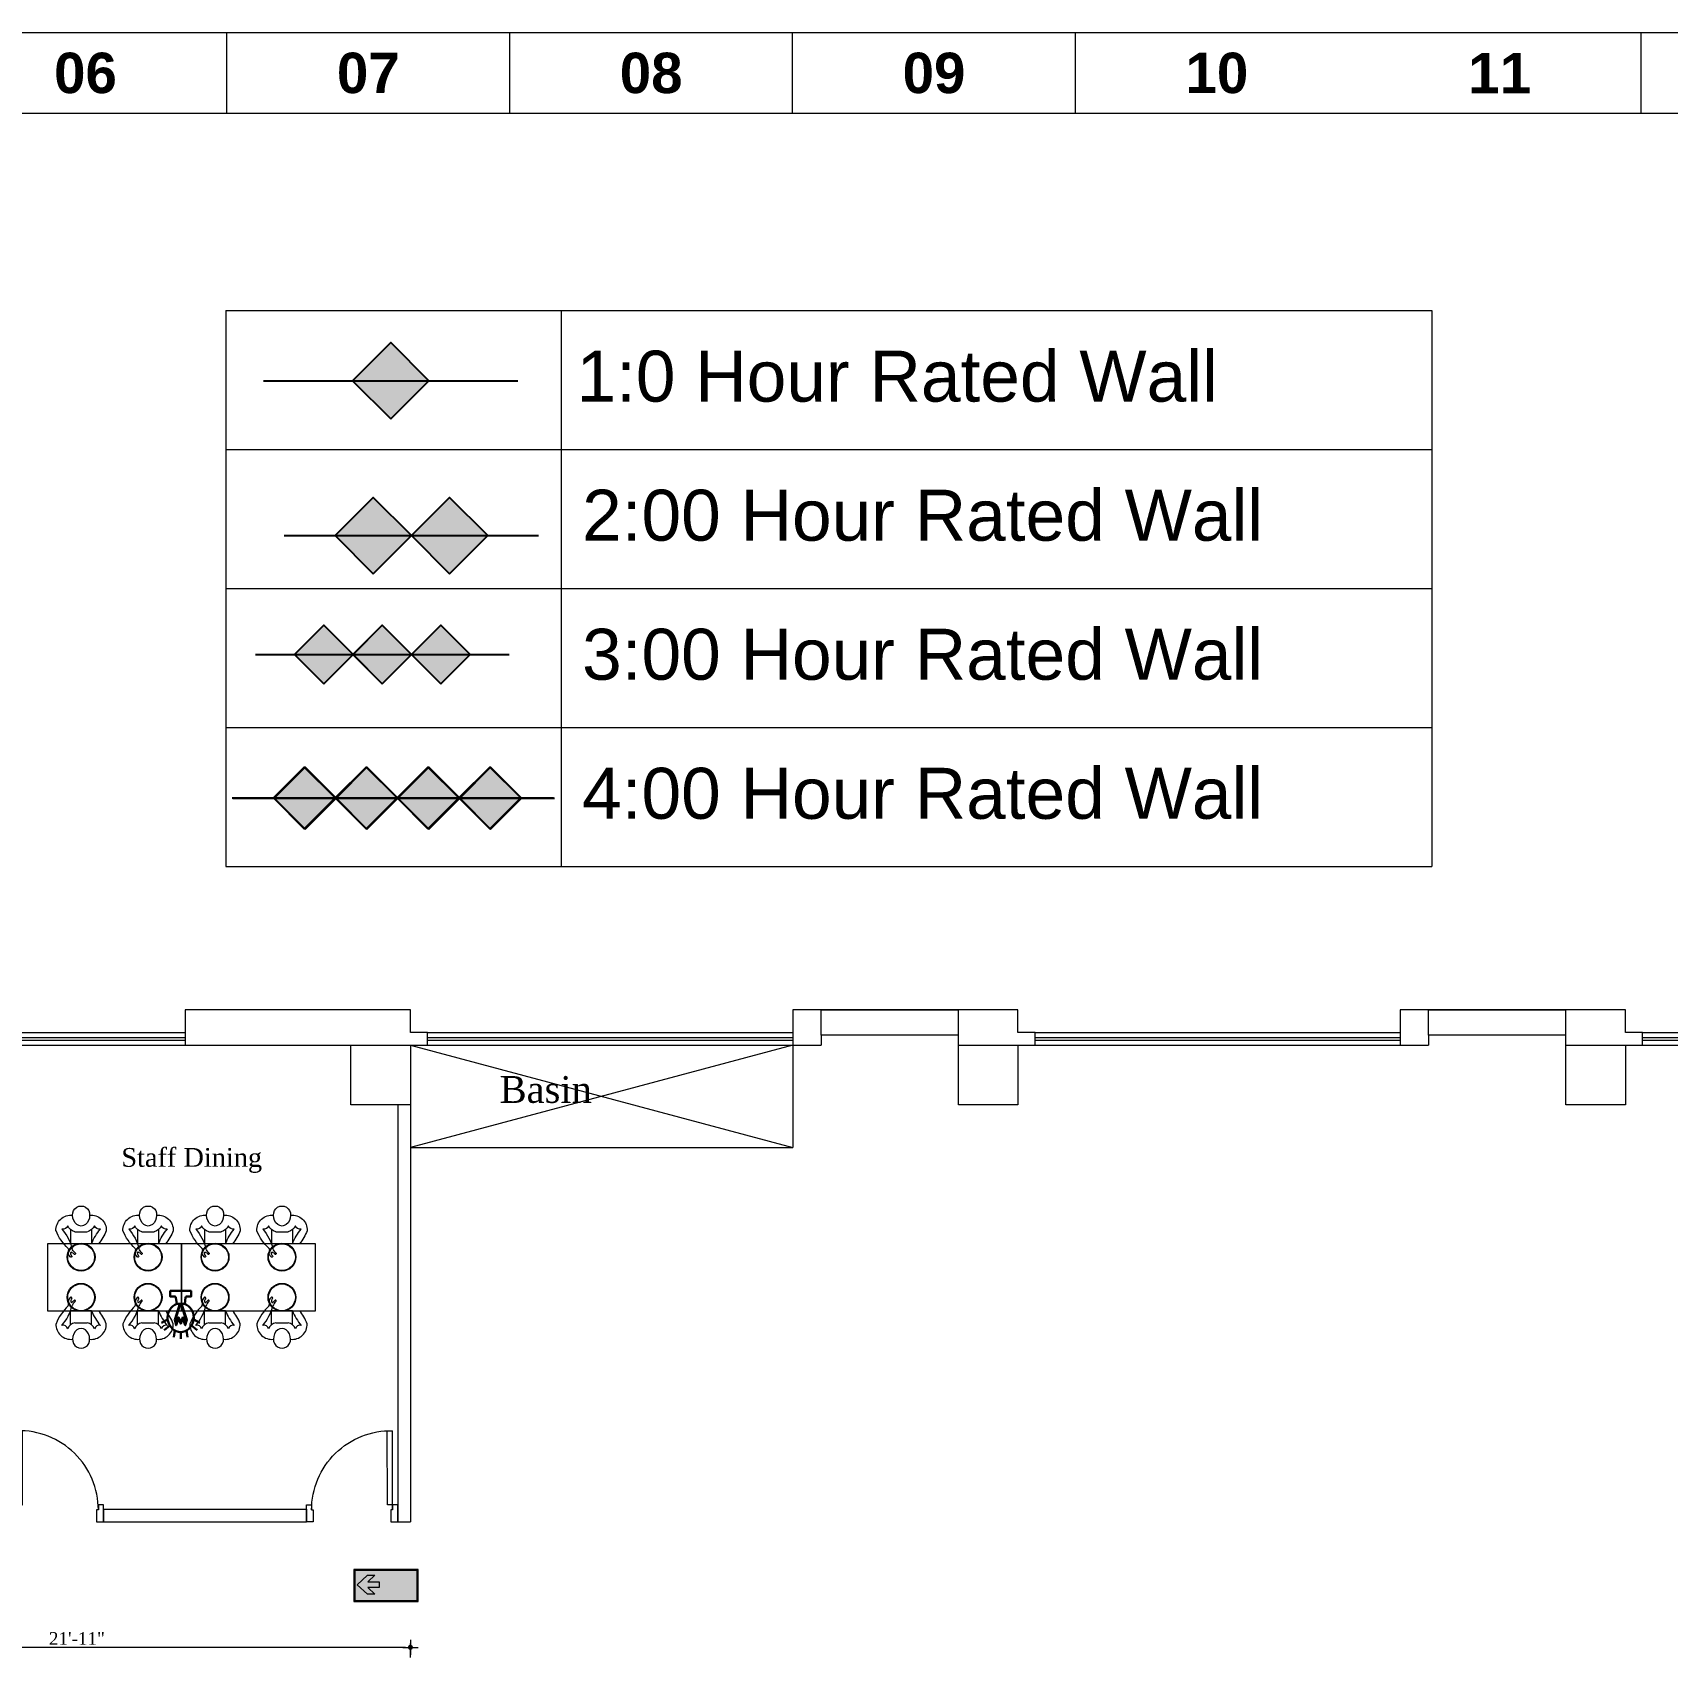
# Model space of a CAD drawing. Header units: inches. Extents: x -250485 to 735580, y -140410 to 288049.
# Drawn here: x 45840 to 46484, y 21699 to 22336 of the extents above; entities that cross this region are included whole.
import ezdxf

# ---------------------------------------------------------------- set-up
doc = ezdxf.new("R2010")
doc.units = ezdxf.units.IN
doc.header["$MEASUREMENT"] = 0
doc.header["$PDMODE"] = 35
doc.layers.get('0').update_dxf_attribs({"lineweight": 0})
doc.layers.get('Defpoints').update_dxf_attribs({"lineweight": 0})
for name, color, linetype, lineweight in [('COLUMN-2', 102, 'Continuous', 0), ('DIM_WORKING', 7, 'Continuous', 0), ('DOOR', 222, 'Continuous', 0), ('Emergency Light', 251, 'Continuous', 15), ('Inline', 7, 'Continuous', 0), ('Layer1', 134, 'Continuous', 0), ('MAN', 215, 'Continuous', 0), ('Outline', 7, 'Continuous', 0), ('Scale', 7, 'Continuous', 0), ('Scale_Text', 7, 'Continuous', 0), ('SYMBLE', 86, 'Continuous', 0), ('Table', 244, 'Continuous', 0), ('TEX', 7, 'Continuous', 0), ('Titelblk', 7, 'Continuous', 25), ('TITLE', 7, 'Continuous', 20), ('wall', 7, 'Continuous', 0), ('WALL (I)', 7, 'Continuous', 0), ('window', 140, 'Continuous', 0)]:
    doc.layers.add(name, color=color, linetype=linetype, lineweight=lineweight)
doc.layers.add('fire rated wall', color=7, linetype='Continuous')
doc.layers.add('legend', color=7, linetype='Continuous')
doc.styles.add('ARCH', font='times.ttf')
doc.styles.add('legend', font='arial.ttf')
doc.styles.add('REG', font='times.ttf')
doc.styles.get("Standard").update_dxf_attribs({"font": 'arialbd.ttf', "height": 24})
doc.dimstyles.new('Dim-Pres', dxfattribs={"dimtxt": 5.5, "dimasz": 2, "dimexe": 1.5, "dimexo": 1.5, "dimgap": 1, "dimtad": 3, "dimdec": 0, "dimzin": 3, "dimdsep": 46, "dimlunit": 4, "dimtxsty": 'REG', "dimblk": 'point', "dimcen": 2, "dimclrd": 256, "dimclre": 256, "dimclrt": 7, "dimadec": 0, "dimazin": 0, "dimtfac": 0.75, "dimtdec": 0, "dimtmove": 1, "dimatfit": 3, "dimldrblk": 'point', "dimfxl": 0, "dimtolj": 1, "dimtzin": 0, "dimlwd": -1, "dimlwe": -1, "dimarcsym": 1})

# ---------------------------------------------------------------- blocks, each defined once
blk = doc.blocks.new('A$C2D517346')
at = {"layer": 'DOOR'}
for p, q in [((2.25, 5.25), (2.25, 39.99)), ((4.5, 7.5), (4.59, 39.99)), ((0, 7.5), (4.5, 7.5))]:
    blk.add_line(p, q, dxfattribs=at)
for points in [[(0, 7.5), (2.25, 7.5), (2.25, 5.25), (3, 5.25), (3, 0), (0, 0)], [(40, 7.5), (37.75, 7.5), (37.75, 5.25), (37, 5.25), (37, 0), (40, 0)]]:
    blk.add_lwpolyline(points, close=True, dxfattribs=at)
blk.add_arc((3, 5.25), 34.75, 0, 91.23748, dxfattribs=at)
blk = doc.blocks.new('A$C16DB04AD')
at = {"layer": 'Emergency Light', "color": 154, "lineweight": 30}
for p, q in [((-6.54, -14.39), (-9.59, -15.98)), ((6.54, -14.39), (9.59, -15.98)), ((-5.43, -17.4), (-8.33, -19.77)), ((-2.95, -19.78), (-3.46, -23.22)), ((0, -20.7), (0, -24)), ((2.95, -19.78), (3.46, -23.22)), ((5.43, -17.4), (8.33, -19.77))]:
    blk.add_line(p, q, dxfattribs=at)
blk.add_lwpolyline([(-2, -6.57), (-2.49, -3.28, 0.371278), (-2.94, -2.89), (-5.25, -2.89), (-5.25, 0), (5.25, 0), (5.25, -2.89), (2.94, -2.89, 0.371278), (2.49, -3.28), (2, -6.57)], format="xyb", dxfattribs=at)
at = {"layer": 'Emergency Light', "color": 1, "lineweight": 30}
blk.add_lwpolyline([(-0.43, -6.57), (-3.01, -14.48), (-2.28, -17.27), (-1.1, -13.91), (0, -16.5), (1.1, -13.91), (2.28, -17.27), (3.01, -14.48), (0.43, -6.57)], dxfattribs=at)
blk.add_lwpolyline([(0.43, -7.28, 0.690361), (-0.43, -7.28), (-2.75, -14.5), (-2.25, -16.42), (-1.12, -13.21), (0, -15.86), (1.12, -13.21), (2.25, -16.42), (2.75, -14.5), (0.43, -7.28)], format="xyb", dxfattribs=at)
at = {"layer": 'Emergency Light', "color": 154, "lineweight": 30}
blk.add_lwpolyline([(-2.02, -6.58), (2, -6.57)], dxfattribs=at)
for centre, radius, start, end in [((0.78, -13.41), 7.38, 112.06714, 245.97666), ((-0.78, -13.41), 7.38, 294.02334, 67.93286), ((0, -15.96), 4.74, 241.9689, 298.0311)]:
    blk.add_arc(centre, radius, start, end, dxfattribs=at)
blk = doc.blocks.new('TV')
h = blk.add_hatch(color=255)
h.dxf.hatch_style = 1
h.paths.add_polyline_path([(-39214.1, 44792), (-39355.4, 44792), (-39355.4, 44721.4), (-39214.1, 44721.4)])
at = {"true_color": 0x00823c}
h = blk.add_hatch(color=116, dxfattribs=at)
h.dxf.hatch_style = 1
h.paths.add_polyline_path([(-39216.1, 44790), (-39353.4, 44790), (-39353.4, 44723.4), (-39216.1, 44723.4)])
h = blk.add_hatch(color=7)
h.dxf.hatch_style = 1
h.paths.add_polyline_path([(-39299.5, 44764.5), (-39299.5, 44752.1), (-39325.1, 44752.1), (-39309.3, 44737.2), (-39325.3, 44737.2), (-39348.4, 44758.3), (-39325.3, 44779.4), (-39309.2, 44779.4), (-39325.1, 44764.5)])
h = blk.add_hatch(color=7)
h.dxf.hatch_style = 1
edge = h.paths.add_edge_path()
edge.add_line((-39281.6, 44787.4), (-39281.6, 44762.3))
edge.add_line((-39281.6, 44762.3), (-39275.2, 44762.3))
edge.add_line((-39275.2, 44762.3), (-39270.1, 44768.8))
edge.add_arc((-39265.3, 44765), 6.14, 450.8448, 501.3003, ccw=False)
edge.add_line((-39265.4, 44771.1), (-39253.9, 44771.1))
edge.add_arc((-39254.3, 44758), 13.2, 436.4592, 448.2203, ccw=False)
edge.add_arc((-39252.4, 44766.8), 4.11, 397.3672, 434.2642, ccw=False)
edge.add_line((-39249.1, 44769.3), (-39244.9, 44762.4))
edge.add_arc((-39246.8, 44761.1), 2.27, 210.73, 393.3695, ccw=False)
edge.add_line((-39248.7, 44759.9), (-39252.5, 44766.3))
edge.add_arc((-39253.3, 44765.8), 0.916, 391.7895, 448.711)
edge.add_line((-39253.3, 44766.7), (-39258.1, 44766.7))
edge.add_line((-39258.1, 44766.7), (-39254.2, 44759.2))
edge.add_line((-39254.2, 44759.2), (-39253.2, 44755))
edge.add_line((-39253.2, 44755), (-39252.5, 44746))
edge.add_arc((-39251.8, 44746), 0.654, 532.3949, 625.898)
edge.add_line((-39251.9, 44745.3), (-39244.4, 44745.3))
edge.add_arc((-39244.3, 44726.9), 18.4, 438.6406, 450.5029, ccw=False)
edge.add_arc((-39241.7, 44739.1), 5.98, 368.5858, 439.9911, ccw=False)
edge.add_line((-39235.8, 44740), (-39254.8, 44740))
edge.add_arc((-39255, 44743.1), 3.07, 195.9243, 273.2774, ccw=False)
edge.add_line((-39257.9, 44742.2), (-39258.9, 44752.5))
edge.add_line((-39258.9, 44752.5), (-39268.7, 44733.7))
edge.add_arc((-39271.4, 44735), 2.99, 269.8689, 332.6622, ccw=False)
edge.add_line((-39271.4, 44732), (-39276.1, 44732))
edge.add_line((-39276.1, 44732), (-39264.5, 44755.7))
edge.add_line((-39264.5, 44755.7), (-39268.1, 44763.5))
edge.add_line((-39268.1, 44763.5), (-39272, 44758.5))
edge.add_arc((-39273.8, 44760.2), 2.45, 270.4455, 317.7984, ccw=False)
edge.add_line((-39273.8, 44757.7), (-39281.6, 44757.7))
edge.add_line((-39281.6, 44757.7), (-39281.6, 44730.1))
edge.add_line((-39281.6, 44730.1), (-39277.4, 44725.9))
edge.add_line((-39277.4, 44725.9), (-39270, 44725.9))
edge.add_line((-39270, 44725.9), (-39275.1, 44730.7))
edge.add_line((-39275.1, 44730.7), (-39270.1, 44730.7))
edge.add_arc((-39273.1, 44722), 9.19, 402.1254, 430.9328, ccw=False)
edge.add_line((-39266.3, 44728.2), (-39263.9, 44725.9))
edge.add_line((-39263.9, 44725.9), (-39237.3, 44725.9))
edge.add_line((-39237.3, 44725.9), (-39241.5, 44730))
edge.add_line((-39241.5, 44730), (-39241.5, 44738.7))
edge.add_line((-39241.5, 44738.7), (-39233.8, 44738.7))
edge.add_arc((-39264.8, 44726.9), 33.2, 380.6532, 389.0927)
edge.add_arc((-39241.5, 44739.3), 6.81, 393.3056, 450.2478)
edge.add_line((-39241.5, 44746.2), (-39241.5, 44787.4))
edge.add_line((-39241.5, 44787.4), (-39281.6, 44787.4))
edge = h.paths.add_edge_path(flags=16)
edge.add_arc((-39267.1, 44776.9), 4.76, 180, 540, ccw=False)
at = {"color": 255}
for points in [[(-39214.1, 44792), (-39355.4, 44792), (-39355.4, 44721.4), (-39214.1, 44721.4)], [(-39299.5, 44764.5), (-39299.5, 44752.1), (-39325.1, 44752.1), (-39309.3, 44737.2), (-39325.3, 44737.2), (-39348.4, 44758.3), (-39325.3, 44779.4), (-39309.2, 44779.4), (-39325.1, 44764.5), (-39299.5, 44764.5)]]:
    blk.add_lwpolyline(points, close=True, dxfattribs=at)
at = {"color": 116, "true_color": 0x00823c}
blk.add_lwpolyline([(-39216.1, 44790), (-39353.4, 44790), (-39353.4, 44723.4), (-39216.1, 44723.4)], close=True, dxfattribs=at)
blk = doc.blocks.new('PAGE')
at = {"layer": 'Inline', "color": 252, "lineweight": 15}
blk.add_lwpolyline([(178051640.63, 22656441.11), (178051640.63, 22657235.79), (178050505.36, 22657235.79), (178050505.36, 22656441.11)], close=True, dxfattribs=at)
at = {"layer": 'Outline', "color": 252, "lineweight": 15}
blk.add_line((178051662.57, 22657252.66), (178050483.42, 22657252.66), dxfattribs=at)
at = {"layer": 'Scale', "color": 252, "lineweight": 9}
for p, q in [((178050837.01, 22657235.79), (178050837.01, 22657252.66)), ((178050896, 22657235.79), (178050896, 22657252.66)), ((178050955, 22657235.79), (178050955, 22657252.66)), ((178051014, 22657235.79), (178051014, 22657252.66)), ((178051131.99, 22657235.79), (178051131.99, 22657252.66))]:
    blk.add_line(p, q, dxfattribs=at)
at = {"layer": 'Scale_Text', "color": 252, "lineweight": 13, "char_height": 8.435, "width": 2.5102, "attachment_point": 5}
for s, insert in [('06', (178050807.51, 22657244.22)), ('07', (178050866.5, 22657244.22)), ('08', (178050925.5, 22657244.22)), ('09', (178050984.5, 22657244.22)), ('10', (178051043.5, 22657244.22)), ('11', (178051102.49, 22657244.22))]:
    blk.add_mtext(s, dxfattribs=dict(at, insert=insert))
blk = doc.blocks.new('Title')
at = {"layer": 'Titelblk', "color": 3, "linetype": 'Continuous', "lineweight": 0, "xscale": 3.014611567961765, "yscale": 3.014611567959946, "zscale": 3.014611567966516}
blk.add_blockref('PAGE', (-536855255.8, -68388224), dxfattribs=at)
blk = doc.blocks.new('gfdf')
at = {"layer": 'fire rated wall'}
h = blk.add_hatch(color=1, dxfattribs=at)
h.dxf.hatch_style = 1
h.paths.add_polyline_path([(9432340.03, -5613482.78), (9432327.28, -5613470.03), (9432314.53, -5613482.78)])
h.paths.add_polyline_path([(9432314.53, -5613482.78), (9432327.28, -5613495.53), (9432340.03, -5613482.78)])
at = {"layer": 'fire rated wall', "color": 1, "elevation": 0}
blk.add_lwpolyline([(9432327.28, -5613495.53), (9432340.03, -5613482.78), (9432327.28, -5613470.03), (9432314.53, -5613482.78)], close=True, dxfattribs=at)
blk.add_lwpolyline([(9432284.77, -5613482.78), (9432369.79, -5613482.78)], dxfattribs=at)
blk = doc.blocks.new('bfg')
at = {"layer": 'fire rated wall'}
h = blk.add_hatch(color=1, dxfattribs=at)
h.dxf.hatch_style = 1
h.paths.add_polyline_path([(9432308.67, -5613534.51), (9432321.43, -5613547.26), (9432334.18, -5613534.51)])
h.paths.add_polyline_path([(9432334.18, -5613534.51), (9432321.43, -5613521.75), (9432308.67, -5613534.51)])
h.paths.add_polyline_path([(9432334.18, -5613534.51), (9432359.68, -5613534.51), (9432346.93, -5613521.75)])
h.paths.add_polyline_path([(9432334.18, -5613534.51), (9432346.93, -5613547.26), (9432359.68, -5613534.51)])
at = {"layer": 'fire rated wall', "color": 1, "elevation": 0}
for points in [[(9432321.43, -5613547.26), (9432334.18, -5613534.51), (9432321.43, -5613521.75), (9432308.67, -5613534.51)], [(9432346.93, -5613547.26), (9432359.68, -5613534.51), (9432346.93, -5613521.75), (9432334.18, -5613534.51)]]:
    blk.add_lwpolyline(points, close=True, dxfattribs=at)
blk.add_lwpolyline([(9432291.67, -5613534.51), (9432376.69, -5613534.51)], dxfattribs=at)
blk = doc.blocks.new('gdg')
at = {"layer": 'fire rated wall'}
h = blk.add_hatch(color=1, dxfattribs=at)
h.dxf.hatch_style = 1
h.paths.add_polyline_path([(9432288.36, -5613575.81), (9432298.69, -5613586.13), (9432309.02, -5613575.81)])
h.paths.add_polyline_path([(9432309.02, -5613575.81), (9432298.69, -5613565.48), (9432288.36, -5613575.81)])
h.paths.add_polyline_path([(9432309.02, -5613575.81), (9432329.68, -5613575.81), (9432319.35, -5613565.48)])
h.paths.add_polyline_path([(9432309.02, -5613575.81), (9432319.35, -5613586.13), (9432329.68, -5613575.81)])
h = blk.add_hatch(color=1, dxfattribs=at)
h.dxf.hatch_style = 1
h.paths.add_polyline_path([(9432329.68, -5613575.81), (9432340.01, -5613586.13), (9432350.33, -5613575.81)])
h.paths.add_polyline_path([(9432350.33, -5613575.81), (9432340.01, -5613565.48), (9432329.68, -5613575.81)])
h.paths.add_polyline_path([(9432350.33, -5613575.81), (9432370.99, -5613575.81), (9432360.66, -5613565.48)])
h.paths.add_polyline_path([(9432350.33, -5613575.81), (9432360.66, -5613586.13), (9432370.99, -5613575.81)])
at = {"layer": 'fire rated wall', "color": 1, "elevation": 0}
for points in [[(9432298.69, -5613586.13), (9432309.02, -5613575.81), (9432298.69, -5613565.48), (9432288.36, -5613575.81)], [(9432319.35, -5613586.13), (9432329.68, -5613575.81), (9432319.35, -5613565.48), (9432309.02, -5613575.81)], [(9432340.01, -5613586.13), (9432350.33, -5613575.81), (9432340.01, -5613565.48), (9432329.68, -5613575.81)], [(9432360.66, -5613586.13), (9432370.99, -5613575.81), (9432360.66, -5613565.48), (9432350.33, -5613575.81)]]:
    blk.add_lwpolyline(points, close=True, dxfattribs=at)
blk.add_lwpolyline([(9432274.59, -5613575.81), (9432381.96, -5613575.81)], dxfattribs=at)
blk = doc.blocks.new('3HR RATE')
at = {"layer": 'fire rated wall', "xscale": 1.292997314696549, "yscale": 1.292997314696549, "zscale": 1.292997314696549}
for p in [(-12191616.17, 7245476.71), (-12191583.19, 7245476.71)]:
    blk.add_blockref('bfg', p, dxfattribs=at)
blk = doc.blocks.new('dot')
at = {"color": 4}
for p, q in [((-1.5, 0), (1.5, 0)), ((0, 1.5), (0, -1.5))]:
    blk.add_line(p, q, dxfattribs=at)
at = {"color": 6, "const_width": 0.5}
blk.add_lwpolyline([(-0.25, 0, 1), (0.25, 0, 1)], format="xyb", close=True, dxfattribs=at)
blk = doc.blocks.new('point')
blk.add_blockref('dot', (0, 0))
blk = doc.blocks.new('*D834')
at = {"layer": 'Defpoints', "color": 0, "ltscale": 30, "transparency": 16777216}
for p in [(45725.57, 21699.51), (45725.57, 21693.46), (45988.57, 21693.46)]:
    blk.add_point(p, dxfattribs=at)
at = {"layer": 'Layer1', "ltscale": 30, "transparency": 16777216}
for p, q in [((45725.57, 21695.51), (45725.57, 21701.01)), ((45986.57, 21699.51), (45727.57, 21699.51)), ((45988.57, 21695.51), (45988.57, 21701.01))]:
    blk.add_line(p, q, dxfattribs=at)
at = {"layer": 'Layer1', "ltscale": 30, "transparency": 16777216, "xscale": 2, "yscale": 2, "zscale": 2, "rotation": 180}
blk.add_blockref('point', (45725.57, 21699.51), dxfattribs=at)
at = {"layer": 'Layer1', "ltscale": 30, "transparency": 16777216, "xscale": 2, "yscale": 2, "zscale": 2}
blk.add_blockref('point', (45988.57, 21699.51), dxfattribs=at)
at = {"layer": 'Layer1', "color": 7, "ltscale": 30, "transparency": 16777216, "insert": (45857.07, 21703.01), "char_height": 5, "attachment_point": 5, "style": 'REG'}
blk.add_mtext('\\A1;21\'-11"', dxfattribs=at)

msp = doc.modelspace()

# ---------------------------------------------------------------- hatches: boundary and pattern name
at = {"layer": 'Layer1', "lineweight": 0}
h = msp.add_hatch(color=7, dxfattribs=at)
edge = h.paths.add_edge_path(flags=17)
edge.add_arc((45858.73, 21853.39), 5.27, 0, 360)
edge = h.paths.add_edge_path()
edge.add_arc((45858.73, 21853.39), 5.5, 0, 360)
h = msp.add_hatch(color=7, dxfattribs=at)
edge = h.paths.add_edge_path(flags=17)
edge.add_arc((45885.13, 21853.39), 5.27, 0, 360)
edge = h.paths.add_edge_path()
edge.add_arc((45885.13, 21853.39), 5.5, 0, 360)
h = msp.add_hatch(color=7, dxfattribs=at)
edge = h.paths.add_edge_path(flags=17)
edge.add_arc((45911.53, 21853.39), 5.27, 0, 360)
edge = h.paths.add_edge_path()
edge.add_arc((45911.53, 21853.39), 5.5, 0, 360)
h = msp.add_hatch(color=7, dxfattribs=at)
edge = h.paths.add_edge_path(flags=17)
edge.add_arc((45937.93, 21853.39), 5.27, 0, 360)
edge = h.paths.add_edge_path()
edge.add_arc((45937.93, 21853.39), 5.5, 0, 360)
h = msp.add_hatch(color=7, dxfattribs=at)
edge = h.paths.add_edge_path(flags=17)
edge.add_arc((45858.73, 21837.54), 5.27, 0, 360)
edge = h.paths.add_edge_path()
edge.add_arc((45858.73, 21837.54), 5.5, 0, 360)
h = msp.add_hatch(color=7, dxfattribs=at)
edge = h.paths.add_edge_path(flags=17)
edge.add_arc((45885.13, 21837.54), 5.27, 0, 360)
edge = h.paths.add_edge_path()
edge.add_arc((45885.13, 21837.54), 5.5, 0, 360)
h = msp.add_hatch(color=7, dxfattribs=at)
edge = h.paths.add_edge_path(flags=17)
edge.add_arc((45911.53, 21837.54), 5.27, 0, 360)
edge = h.paths.add_edge_path()
edge.add_arc((45911.53, 21837.54), 5.5, 0, 360)
h = msp.add_hatch(color=7, dxfattribs=at)
edge = h.paths.add_edge_path(flags=17)
edge.add_arc((45937.93, 21837.54), 5.27, 0, 360)
edge = h.paths.add_edge_path()
edge.add_arc((45937.93, 21837.54), 5.5, 0, 360)

# ---------------------------------------------------------------- linework, layer by layer
at = {"layer": 'COLUMN-2', "color": 7}
msp.add_lwpolyline([(45965.07, 21936.96), (45988.57, 21936.96), (45988.57, 21913.46), (45965.07, 21913.46)], close=True, dxfattribs=at)
at = {"layer": 'DIM_WORKING', "color": 7, "ltscale": 30}
for p, q in [((45988.57, 21941.96), (45988.57, 21950.96)), ((45867.56, 21753.96), (45867.56, 21748.96)), ((45867.56, 21753.96), (45947.57, 21753.96)), ((45867.56, 21748.96), (45947.57, 21748.96)), ((45983.57, 21748.96), (45988.57, 21748.96))]:
    msp.add_line(p, q, dxfattribs=at)
for points in [[(45983.57, 21913.46), (45983.57, 21748.96)], [(45988.57, 21913.46), (45988.57, 21748.96)], [(45947.57, 21753.96), (45947.57, 21748.96)]]:
    msp.add_lwpolyline(points, dxfattribs=at)
at = {"layer": 'Layer1', "color": 7, "ltscale": 30}
for p, q in [((46139.32, 21936.96), (45988.57, 21896.59)), ((45988.57, 21936.96), (46139.32, 21896.59))]:
    msp.add_line(p, q, dxfattribs=at)
for points in [[(46139.32, 21936.96), (46139.32, 21896.59)], [(45988.57, 21896.59), (46139.32, 21896.59)]]:
    msp.add_lwpolyline(points, dxfattribs=at)
at = {"layer": 'Layer1', "color": 7, "lineweight": 0}
for centre, radius in [((45858.73, 21853.39), 5.5), ((45885.13, 21853.39), 5.5), ((45911.53, 21853.39), 5.5), ((45937.93, 21853.39), 5.5), ((45858.73, 21853.39), 5.27), ((45885.13, 21853.39), 5.27), ((45911.53, 21853.39), 5.27), ((45937.93, 21853.39), 5.27), ((45858.73, 21837.54), 5.5), ((45858.73, 21837.54), 5.27), ((45885.13, 21837.54), 5.5), ((45885.13, 21837.54), 5.27), ((45911.53, 21837.54), 5.5), ((45911.53, 21837.54), 5.27), ((45937.93, 21837.54), 5.5), ((45937.93, 21837.54), 5.27)]:
    msp.add_circle(centre, radius, dxfattribs=at)
at = {"layer": 'legend', "lineweight": 9}
for p, q in [((45915.76, 22226.73), (45915.76, 22007.39)), ((45915.76, 22226.73), (46391.2, 22226.73)), ((46047.93, 22226.73), (46047.93, 22007.39)), ((46391.2, 22226.73), (46391.2, 22007.39)), ((45915.76, 22171.9), (46391.2, 22171.9)), ((45915.76, 22117.06), (46391.2, 22117.06)), ((45915.76, 22062.23), (46391.2, 22062.23)), ((45915.76, 22007.39), (46391.2, 22007.39))]:
    msp.add_line(p, q, dxfattribs=at)
at = {"layer": 'MAN', "color": 7}
for p, q in [((45854.57, 21864.23), (45854.57, 21858.66)), ((45856.26, 21863.4), (45861.19, 21863.4)), ((45862.89, 21864.23), (45862.89, 21858.66)), ((45880.97, 21864.23), (45880.97, 21858.66)), ((45882.66, 21863.4), (45887.59, 21863.4)), ((45889.29, 21864.23), (45889.29, 21858.66)), ((45907.37, 21864.23), (45907.37, 21858.66)), ((45909.06, 21863.4), (45913.99, 21863.4)), ((45915.69, 21864.23), (45915.69, 21858.66)), ((45933.77, 21864.23), (45933.77, 21858.66)), ((45935.46, 21863.4), (45940.39, 21863.4)), ((45942.09, 21864.23), (45942.09, 21858.66)), ((45862.89, 21858.66), (45854.57, 21858.66)), ((45889.29, 21858.66), (45880.97, 21858.66)), ((45915.69, 21858.66), (45907.37, 21858.66)), ((45942.09, 21858.66), (45933.77, 21858.66)), ((45862.89, 21832.26), (45854.57, 21832.26)), ((45854.57, 21826.7), (45854.57, 21832.26)), ((45856.26, 21827.53), (45861.19, 21827.53)), ((45862.89, 21826.7), (45862.89, 21832.26)), ((45889.29, 21832.26), (45880.97, 21832.26)), ((45880.97, 21826.7), (45880.97, 21832.26)), ((45882.66, 21827.53), (45887.59, 21827.53)), ((45889.29, 21826.7), (45889.29, 21832.26)), ((45915.69, 21832.26), (45907.37, 21832.26)), ((45907.37, 21826.7), (45907.37, 21832.26)), ((45909.06, 21827.53), (45913.99, 21827.53)), ((45915.69, 21826.7), (45915.69, 21832.26)), ((45942.09, 21832.26), (45933.77, 21832.26)), ((45933.77, 21826.7), (45933.77, 21832.26)), ((45935.46, 21827.53), (45940.39, 21827.53)), ((45942.09, 21826.7), (45942.09, 21832.26))]:
    msp.add_line(p, q, dxfattribs=at)
at = {"layer": 'MAN', "color": 7, "extrusion": (0, 0, -1)}
for centre, major_axis, ratio, start_param, end_param in [((45858.75, 21870.19), (-2.38, -2.38), 1, 0.709876, 4.001337), ((45885.15, 21870.19), (-2.38, -2.38), 1, 0.709876, 4.001337), ((45911.55, 21870.19), (-2.38, -2.38), 1, 0.709876, 4.001337), ((45937.95, 21870.19), (-2.38, -2.38), 1, 0.709876, 4.001337), ((45854.75, 21864.02), (-4.21, -4.21), 1, 0.751111, 2.465711), ((45851.65, 21866.3), (1.34, -1.34), 1, 5.791394, 7.345296), ((45857.12, 21867.26), (2.8, -2.8), 1, 1.002801, 1.964608), ((45858.75, 21869.88), (0, -4.22), 0.793116, 4.700072, 7.865366), ((45860.34, 21867.26), (-2.8, -2.8), 1, 4.318577, 5.280384), ((45862.71, 21864.02), (4.21, -4.21), 1, 3.82371, 5.532074), ((45865.81, 21866.3), (-1.34, -1.34), 1, -1.062111, 0.491791), ((45881.15, 21864.02), (-4.21, -4.21), 1, 0.751111, 2.465711), ((45878.05, 21866.3), (1.34, -1.34), 1, 5.791394, 7.345296), ((45883.52, 21867.26), (2.8, -2.8), 1, 1.002801, 1.964608), ((45885.15, 21869.88), (0, -4.22), 0.793116, 4.700072, 7.865366), ((45886.74, 21867.26), (-2.8, -2.8), 1, 4.318577, 5.280384), ((45889.11, 21864.02), (4.21, -4.21), 1, 3.82371, 5.532074), ((45892.21, 21866.3), (-1.34, -1.34), 1, -1.062111, 0.491791), ((45907.55, 21864.02), (-4.21, -4.21), 1, 0.751111, 2.465711), ((45904.45, 21866.3), (1.34, -1.34), 1, 5.791394, 7.345296), ((45909.92, 21867.26), (2.8, -2.8), 1, 1.002801, 1.964608), ((45911.55, 21869.88), (0, -4.22), 0.793116, 4.700072, 7.865366), ((45913.14, 21867.26), (-2.8, -2.8), 1, 4.318577, 5.280384), ((45915.51, 21864.02), (4.21, -4.21), 1, 3.82371, 5.532074), ((45918.61, 21866.3), (-1.34, -1.34), 1, -1.062111, 0.491791), ((45933.95, 21864.02), (-4.21, -4.21), 1, 0.751111, 2.465711), ((45930.85, 21866.3), (1.34, -1.34), 1, 5.791394, 7.345296), ((45936.32, 21867.26), (2.8, -2.8), 1, 1.002801, 1.964608), ((45937.95, 21869.88), (0, -4.22), 0.793116, 4.700072, 7.865366), ((45939.54, 21867.26), (-2.8, -2.8), 1, 4.318577, 5.280384), ((45941.91, 21864.02), (4.21, -4.21), 1, 3.82371, 5.532074), ((45945.01, 21866.3), (-1.34, -1.34), 1, -1.062111, 0.491791), ((45866.69, 21870.83), (13.56, -13.56), 1, 1.534761, 1.981495), ((45836.88, 21852.11), (13.34, -13.34), 1, 4.783025, 5.247189), ((45880.58, 21852.11), (13.34, -13.34), 1, 2.710803, 3.070957), ((45850.81, 21870.83), (-13.56, -13.56), 1, 4.301691, 4.614374), ((45893.09, 21870.83), (13.56, -13.56), 1, 1.534761, 1.981495), ((45863.28, 21852.11), (13.34, -13.34), 1, 4.783025, 5.247189), ((45906.98, 21852.11), (13.34, -13.34), 1, 2.710803, 3.070957), ((45877.21, 21870.83), (-13.56, -13.56), 1, 4.301691, 4.614374), ((45919.49, 21870.83), (13.56, -13.56), 1, 1.534761, 1.981495), ((45889.68, 21852.11), (13.34, -13.34), 1, 4.783025, 5.247189), ((45933.38, 21852.11), (13.34, -13.34), 1, 2.710803, 3.070957), ((45903.61, 21870.83), (-13.56, -13.56), 1, 4.301691, 4.614374), ((45945.89, 21870.83), (13.56, -13.56), 1, 1.534761, 1.981495), ((45916.08, 21852.11), (13.34, -13.34), 1, 4.783025, 5.247189), ((45959.78, 21852.11), (13.34, -13.34), 1, 2.710803, 3.070957), ((45930.01, 21870.83), (-13.56, -13.56), 1, 4.301691, 4.614374), ((45855.72, 21855.12), (-1.46, -1.46), 1, -0.129837, 1.195198), ((45852.68, 21856.08), (0.818, -0.818), 1, 4.832579, 5.615568), ((45854.73, 21853.67), (0.235, -0.235), 1, 5.292819, 8.027029), ((45856.2, 21854.83), (1.12, -1.12), 1, 1.590737, 2.798433), ((45852.15, 21850.88), (3.76, -3.76), 1, 4.442782, 4.759624), ((45858.41, 21857.77), (2.4, -2.4), 1, 1.4453, 2.06492), ((45856.15, 21854.79), (-0.241, -0.241), 1, 2.89849, 5.711491), ((45882.12, 21855.12), (-1.46, -1.46), 1, -0.129837, 1.195198), ((45879.08, 21856.08), (0.818, -0.818), 1, 4.832579, 5.615568), ((45881.13, 21853.67), (0.235, -0.235), 1, 5.292819, 8.027029), ((45882.6, 21854.83), (1.12, -1.12), 1, 1.590737, 2.798433), ((45878.55, 21850.88), (3.76, -3.76), 1, 4.442782, 4.759624), ((45884.81, 21857.77), (2.4, -2.4), 1, 1.4453, 2.06492), ((45882.55, 21854.79), (-0.241, -0.241), 1, 2.89849, 5.711491), ((45908.52, 21855.12), (-1.46, -1.46), 1, -0.129837, 1.195198), ((45905.48, 21856.08), (0.818, -0.818), 1, 4.832579, 5.615568), ((45907.53, 21853.67), (0.235, -0.235), 1, 5.292819, 8.027029), ((45909, 21854.83), (1.12, -1.12), 1, 1.590737, 2.798433), ((45904.95, 21850.88), (3.76, -3.76), 1, 4.442782, 4.759624), ((45911.21, 21857.77), (2.4, -2.4), 1, 1.4453, 2.06492), ((45908.95, 21854.79), (-0.241, -0.241), 1, 2.89849, 5.711491), ((45934.92, 21855.12), (-1.46, -1.46), 1, -0.129837, 1.195198), ((45931.88, 21856.08), (0.818, -0.818), 1, 4.832579, 5.615568), ((45933.93, 21853.67), (0.235, -0.235), 1, 5.292819, 8.027029), ((45935.4, 21854.83), (1.12, -1.12), 1, 1.590737, 2.798433), ((45931.35, 21850.88), (3.76, -3.76), 1, 4.442782, 4.759624), ((45937.61, 21857.77), (2.4, -2.4), 1, 1.4453, 2.06492), ((45935.35, 21854.79), (-0.241, -0.241), 1, 2.89849, 5.711491)]:
    msp.add_ellipse(centre, major_axis=major_axis, ratio=ratio, start_param=start_param, end_param=end_param, dxfattribs=at)
at = {"layer": 'MAN', "color": 7}
for centre, major_axis, ratio, start_param, end_param in [((45866.69, 21820.09), (13.56, 13.56), 1, 1.534761, 1.981495), ((45836.88, 21838.81), (13.34, 13.34), 1, 4.783025, 5.247189), ((45855.72, 21835.81), (-1.46, 1.46), 1, -0.129837, 1.195198), ((45852.68, 21834.85), (0.818, 0.818), 1, 4.832579, 5.615568), ((45854.73, 21837.26), (0.235, 0.235), 1, 5.292819, 8.027029), ((45856.2, 21836.1), (1.12, 1.12), 1, 1.590737, 2.798433), ((45852.15, 21840.05), (3.76, 3.76), 1, 4.442782, 4.759624), ((45858.41, 21833.16), (2.4, 2.4), 1, 1.4453, 2.06492), ((45856.15, 21836.14), (-0.241, 0.241), 1, 2.89849, 5.711491), ((45893.09, 21820.09), (13.56, 13.56), 1, 1.534761, 1.981495), ((45863.28, 21838.81), (13.34, 13.34), 1, 4.783025, 5.247189), ((45882.12, 21835.81), (-1.46, 1.46), 1, -0.129837, 1.195198), ((45879.08, 21834.85), (0.818, 0.818), 1, 4.832579, 5.615568), ((45881.13, 21837.26), (0.235, 0.235), 1, 5.292819, 8.027029), ((45882.6, 21836.1), (1.12, 1.12), 1, 1.590737, 2.798433), ((45878.55, 21840.05), (3.76, 3.76), 1, 4.442782, 4.759624), ((45884.81, 21833.16), (2.4, 2.4), 1, 1.4453, 2.06492), ((45882.55, 21836.14), (-0.241, 0.241), 1, 2.89849, 5.711491), ((45919.49, 21820.09), (13.56, 13.56), 1, 1.534761, 1.981495), ((45889.68, 21838.81), (13.34, 13.34), 1, 4.783025, 5.247189), ((45908.52, 21835.81), (-1.46, 1.46), 1, -0.129837, 1.195198), ((45905.48, 21834.85), (0.818, 0.818), 1, 4.832579, 5.615568), ((45907.53, 21837.26), (0.235, 0.235), 1, 5.292819, 8.027029), ((45909, 21836.1), (1.12, 1.12), 1, 1.590737, 2.798433), ((45904.95, 21840.05), (3.76, 3.76), 1, 4.442782, 4.759624), ((45911.21, 21833.16), (2.4, 2.4), 1, 1.4453, 2.06492), ((45908.95, 21836.14), (-0.241, 0.241), 1, 2.89849, 5.711491), ((45945.89, 21820.09), (13.56, 13.56), 1, 1.534761, 1.981495), ((45916.08, 21838.81), (13.34, 13.34), 1, 4.783025, 5.247189), ((45934.92, 21835.81), (-1.46, 1.46), 1, -0.129837, 1.195198), ((45931.88, 21834.85), (0.818, 0.818), 1, 4.832579, 5.615568), ((45933.93, 21837.26), (0.235, 0.235), 1, 5.292819, 8.027029), ((45935.4, 21836.1), (1.12, 1.12), 1, 1.590737, 2.798433), ((45931.35, 21840.05), (3.76, 3.76), 1, 4.442782, 4.759624), ((45937.61, 21833.16), (2.4, 2.4), 1, 1.4453, 2.06492), ((45935.35, 21836.14), (-0.241, 0.241), 1, 2.89849, 5.711491), ((45854.75, 21826.91), (-4.21, 4.21), 1, 0.751111, 2.465711), ((45851.65, 21824.63), (1.34, 1.34), 1, 5.791394, 7.345296), ((45857.12, 21823.67), (2.8, 2.8), 1, 1.002801, 1.964608), ((45860.34, 21823.67), (-2.8, 2.8), 1, 4.318577, 5.280384), ((45862.71, 21826.91), (4.21, 4.21), 1, 3.82371, 5.532074), ((45880.58, 21838.81), (13.34, 13.34), 1, 2.710803, 3.070957), ((45865.81, 21824.63), (-1.34, 1.34), 1, -1.062111, 0.491791), ((45850.81, 21820.09), (-13.56, 13.56), 1, 4.301691, 4.614374), ((45881.15, 21826.91), (-4.21, 4.21), 1, 0.751111, 2.465711), ((45878.05, 21824.63), (1.34, 1.34), 1, 5.791394, 7.345296), ((45883.52, 21823.67), (2.8, 2.8), 1, 1.002801, 1.964608), ((45886.74, 21823.67), (-2.8, 2.8), 1, 4.318577, 5.280384), ((45889.11, 21826.91), (4.21, 4.21), 1, 3.82371, 5.532074), ((45906.98, 21838.81), (13.34, 13.34), 1, 2.710803, 3.070957), ((45892.21, 21824.63), (-1.34, 1.34), 1, -1.062111, 0.491791), ((45877.21, 21820.09), (-13.56, 13.56), 1, 4.301691, 4.614374), ((45907.55, 21826.91), (-4.21, 4.21), 1, 0.751111, 2.465711), ((45904.45, 21824.63), (1.34, 1.34), 1, 5.791394, 7.345296), ((45909.92, 21823.67), (2.8, 2.8), 1, 1.002801, 1.964608), ((45913.14, 21823.67), (-2.8, 2.8), 1, 4.318577, 5.280384), ((45915.51, 21826.91), (4.21, 4.21), 1, 3.82371, 5.532074), ((45933.38, 21838.81), (13.34, 13.34), 1, 2.710803, 3.070957), ((45918.61, 21824.63), (-1.34, 1.34), 1, -1.062111, 0.491791), ((45903.61, 21820.09), (-13.56, 13.56), 1, 4.301691, 4.614374), ((45933.95, 21826.91), (-4.21, 4.21), 1, 0.751111, 2.465711), ((45930.85, 21824.63), (1.34, 1.34), 1, 5.791394, 7.345296), ((45936.32, 21823.67), (2.8, 2.8), 1, 1.002801, 1.964608), ((45939.54, 21823.67), (-2.8, 2.8), 1, 4.318577, 5.280384), ((45941.91, 21826.91), (4.21, 4.21), 1, 3.82371, 5.532074), ((45959.78, 21838.81), (13.34, 13.34), 1, 2.710803, 3.070957), ((45945.01, 21824.63), (-1.34, 1.34), 1, -1.062111, 0.491791), ((45930.01, 21820.09), (-13.56, 13.56), 1, 4.301691, 4.614374), ((45858.74, 21820.87), (-2.38, 2.38), 1, 0.709876, 4.001337), ((45858.75, 21821.04), (0, 4.22), 0.793116, 4.700072, 7.865366), ((45885.14, 21820.87), (-2.38, 2.38), 1, 0.709876, 4.001337), ((45885.15, 21821.04), (0, 4.22), 0.793116, 4.700072, 7.865366), ((45911.54, 21820.87), (-2.38, 2.38), 1, 0.709876, 4.001337), ((45911.55, 21821.04), (0, 4.22), 0.793116, 4.700072, 7.865366), ((45937.94, 21820.87), (-2.38, 2.38), 1, 0.709876, 4.001337), ((45937.95, 21821.04), (0, 4.22), 0.793116, 4.700072, 7.865366)]:
    msp.add_ellipse(centre, major_axis=major_axis, ratio=ratio, start_param=start_param, end_param=end_param, dxfattribs=at)
at = {"layer": 'Table', "color": 7}
for points in [[(45845.53, 21858.66), (45845.53, 21832.26), (45898.33, 21832.26), (45898.33, 21858.66)], [(45898.33, 21858.66), (45898.33, 21832.26), (45951.13, 21832.26), (45951.13, 21858.66)]]:
    msp.add_lwpolyline(points, close=True, dxfattribs=at)
at = {"layer": 'WALL (I)', "color": 7, "ltscale": 30}
for p, q in [((45988.57, 21950.96), (45899.82, 21950.96)), ((45899.82, 21950.96), (45899.82, 21936.96)), ((46228.07, 21950.96), (46139.32, 21950.96)), ((46139.32, 21950.96), (46139.32, 21936.96)), ((46204.44, 21950.96), (46204.44, 21940.96)), ((46228.07, 21941.96), (46228.07, 21950.96)), ((46467.57, 21950.96), (46378.82, 21950.96)), ((46378.82, 21950.96), (46378.82, 21936.96)), ((46443.94, 21950.96), (46443.94, 21940.96)), ((46467.57, 21941.96), (46467.57, 21950.96)), ((45899.82, 21936.96), (45965.07, 21936.96)), ((45965.07, 21936.96), (45995.32, 21936.96)), ((45995.32, 21941.96), (45988.57, 21941.96)), ((45995.32, 21941.96), (46139.32, 21941.96)), ((45995.32, 21936.96), (45995.32, 21941.96)), ((45995.32, 21939.96), (46139.32, 21939.96)), ((45995.32, 21938.96), (46139.32, 21938.96)), ((45995.32, 21936.96), (46139.32, 21936.96)), ((46139.32, 21936.96), (46150.44, 21936.96)), ((46204.57, 21940.96), (46150.44, 21940.96)), ((46150.44, 21940.96), (46150.44, 21936.96)), ((46204.57, 21936.96), (46204.57, 21940.96)), ((46234.82, 21941.96), (46228.07, 21941.96)), ((46228.07, 21936.96), (46234.82, 21936.96)), ((46234.82, 21941.96), (46378.82, 21941.96)), ((46234.82, 21936.96), (46234.82, 21941.96)), ((46234.82, 21939.96), (46378.82, 21939.96)), ((46234.82, 21938.96), (46378.82, 21938.96)), ((46234.82, 21936.96), (46378.82, 21936.96)), ((46378.82, 21936.96), (46389.94, 21936.96)), ((46444.07, 21940.96), (46389.94, 21940.96)), ((46389.94, 21940.96), (46389.94, 21936.96)), ((46444.07, 21936.96), (46444.07, 21940.96)), ((46474.32, 21941.96), (46467.57, 21941.96)), ((46467.57, 21936.96), (46474.32, 21936.96)), ((46474.32, 21941.96), (46618.32, 21941.96)), ((46474.32, 21936.96), (46474.32, 21941.96)), ((46474.32, 21939.96), (46618.32, 21939.96)), ((46474.32, 21938.96), (46618.32, 21938.96)), ((46474.32, 21936.96), (46618.32, 21936.96))]:
    msp.add_line(p, q, dxfattribs=at)
for points in [[(46150.44, 21950.96), (46204.44, 21950.96), (46204.44, 21940.96), (46150.44, 21940.96), (46150.44, 21950.96)], [(46389.94, 21950.96), (46443.94, 21950.96), (46443.94, 21940.96), (46389.94, 21940.96), (46389.94, 21950.96)]]:
    msp.add_lwpolyline(points, dxfattribs=at)
for points in [[(46204.57, 21936.96), (46228.07, 21936.96), (46228.07, 21913.46), (46204.57, 21913.46)], [(46444.07, 21936.96), (46467.57, 21936.96), (46467.57, 21913.46), (46444.07, 21913.46)]]:
    msp.add_lwpolyline(points, close=True, dxfattribs=at)
at = {"layer": 'window', "color": 7, "ltscale": 30}
for p, q in [((45755.82, 21941.96), (45899.82, 21941.96)), ((45755.82, 21939.96), (45899.82, 21939.96)), ((45755.82, 21938.96), (45899.82, 21938.96)), ((45755.82, 21936.96), (45899.82, 21936.96))]:
    msp.add_line(p, q, dxfattribs=at)

# ---------------------------------------------------------------- block references
at = {"layer": 'Emergency Light', "lineweight": 30, "xscale": 0.7868064756185049, "yscale": 0.7868064756185049, "zscale": 0.7868064756213451}
msp.add_blockref('A$C16DB04AD', (45897.99, 21840.09), dxfattribs=at)
at = {"layer": 'fire rated wall', "xscale": 1.180317858519629, "yscale": 1.180317858519629, "zscale": 1.180317858519629}
for name, p in [('gfdf', (-11087163.54, 6647892.98)), ('bfg', (-11087163.54, 6647892.98)), ('gdg', (-11087163.87, 6647838.26)), ('gdg', (-11087163.54, 6647838.15))]:
    msp.add_blockref(name, p, dxfattribs=at)
at = {"layer": 'Layer1', "xscale": 0.7000000000007276, "yscale": 0.7000000000007276, "zscale": 0.7000000000007276}
msp.add_blockref('3HR RATE', (42909.31, 31056.87), dxfattribs=at)
at = {"layer": 'TITLE', "xscale": 0.6269545389804989, "yscale": 0.6269545389804989, "zscale": 0.6269545337923679}
msp.add_blockref('Title', (109328.2, 75883.19), dxfattribs=at)
at = {"layer": 'wall', "color": 1, "lineweight": 53, "xscale": 0.1790904825757025, "yscale": 0.1790904825829784, "zscale": 0.1790904825840551}
msp.add_blockref('TV', (53014.46, 13708.41), dxfattribs=at)
at = {"layer": 'WALL (I)', "color": 7, "ltscale": 30, "yscale": 0.9000000000014551, "zscale": 0.9}
for p, xscale in [((45831.56, 21748.96), 0.9000000000014551), ((45983.57, 21748.96), -0.9000000000014551)]:
    msp.add_blockref('A$C2D517346', p, dxfattribs=dict(at, xscale=xscale))

# ---------------------------------------------------------------- texts
at = {"layer": 'legend', "style": 'legend'}
for s, p in [('1:0 Hour Rated Wall', (46054.01, 22190.76)), ('2:00 Hour Rated Wall', (46056.24, 22135.92)), ('3:00 Hour Rated Wall', (46056.24, 22081.09)), ('4:00 Hour Rated Wall', (46056.24, 22026.25))]:
    msp.add_text(s, height=20.1065, dxfattribs=at).set_placement(p)
at = {"layer": 'SYMBLE', "color": 7, "ltscale": 30, "insert": (46023.74, 21924.79), "char_height": 10.56, "width": 17.4246, "attachment_point": 1, "style": 'ARCH'}
msp.add_mtext('Basin', dxfattribs=at)
at = {"layer": 'TEX', "color": 7, "ltscale": 30, "insert": (45874.58, 21896.42), "char_height": 7.392, "width": 135.92, "attachment_point": 1, "style": 'ARCH'}
msp.add_mtext('Staff Dining', dxfattribs=at)

# ---------------------------------------------------------------- dimensions: what is measured, and where the dimension line sits
at = {"layer": 'Layer1', "ltscale": 30}
dim = msp.add_linear_dim(base=(45725.57, 21699.51), p1=(45988.57, 21693.46), p2=(45725.57, 21693.46), dimstyle='Dim-Pres', override={"dimtxt": 5, "dimfxl": 4, "dimfxlon": 1}, dxfattribs=at)
dim.commit()
dim.dimension.update_dxf_attribs({"geometry": '*D834', "text_midpoint": (45857.07, 21703.01)})

doc.saveas('drawing.dxf')
